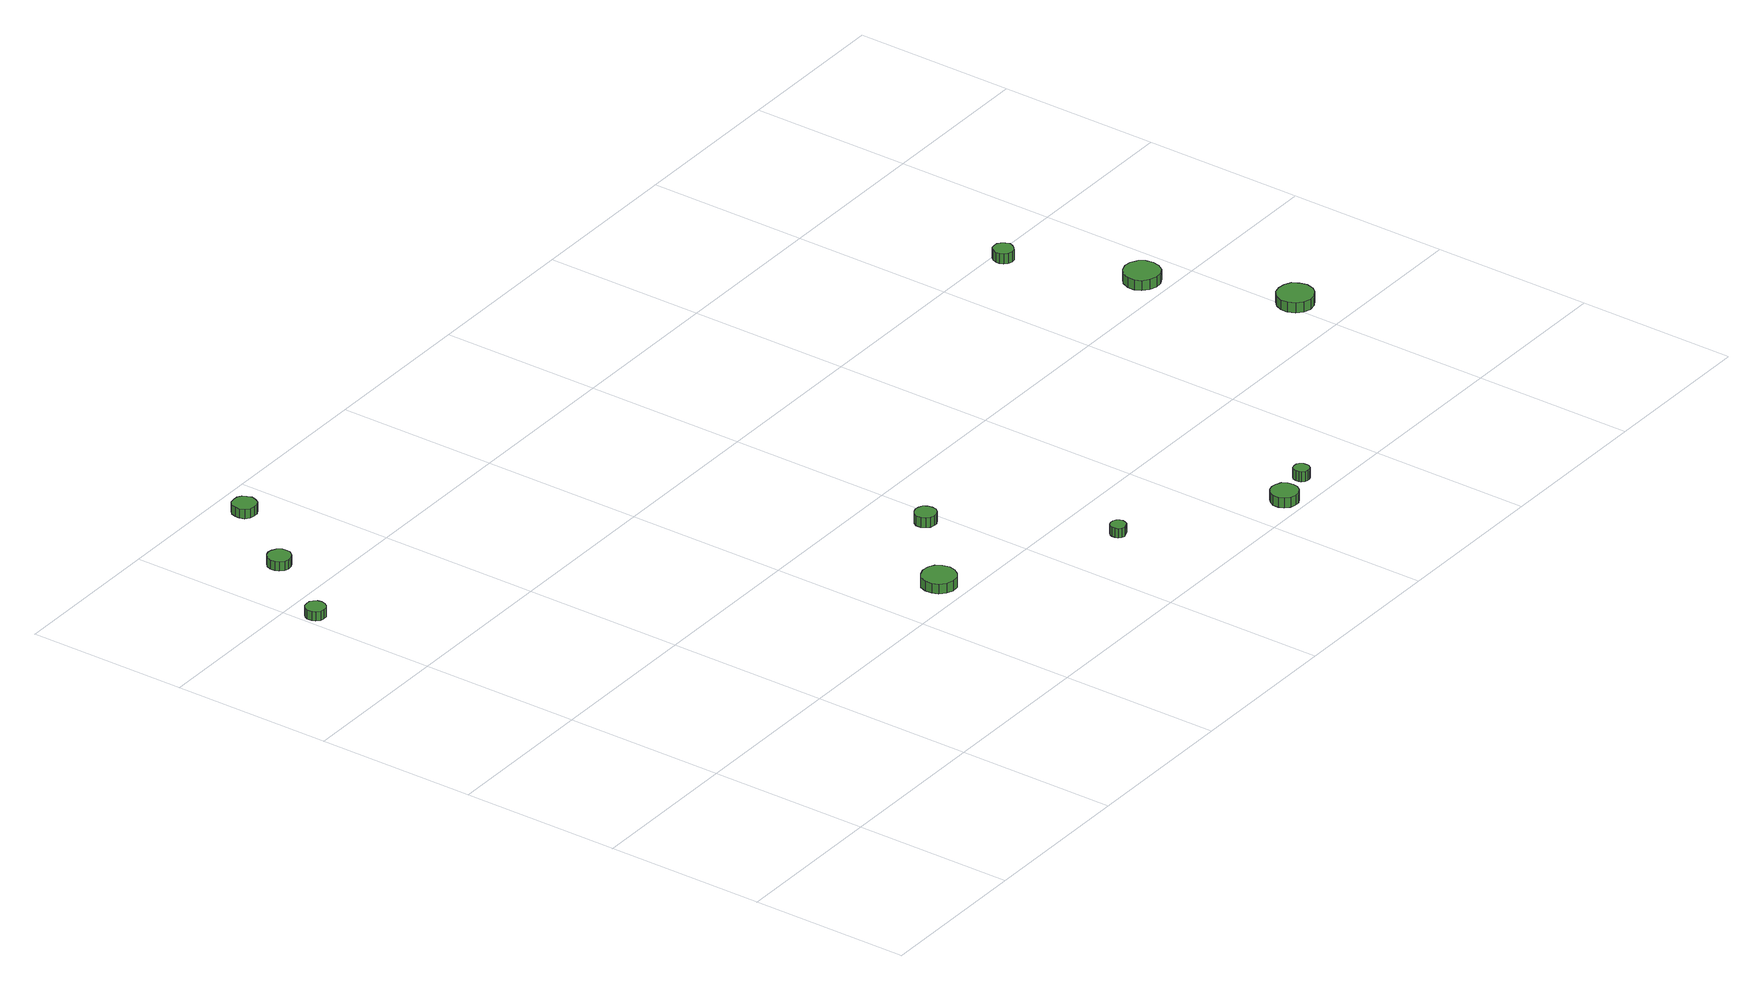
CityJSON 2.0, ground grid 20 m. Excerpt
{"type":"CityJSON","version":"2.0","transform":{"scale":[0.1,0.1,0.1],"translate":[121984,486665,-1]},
"CityObjects":{
"tree1":{"type":"SolitaryVegetationObject","attributes":{"function":"something"},"geometry":[{"type":"MultiSurface","lod":"1","boundaries":[[[0,1,2,3,4,5,6,7,8,9,10,11,12,13,14]],[[15,16,17,18,19,20,21,22,23,24,25,26,27,28,29]],[[0,29,28,1]],[[1,28,27,2]],[[2,27,26,3]],[[3,26,25,4]],[[4,25,24,5]],[[5,24,23,6]],[[6,23,22,7]],[[7,22,21,8]],[[8,21,20,9]],[[9,20,19,10]],[[10,19,18,11]],[[11,18,17,12]],[[12,17,16,13]],[[13,16,15,14]],[[14,15,29,0]]]}]},
"tree2":{"type":"SolitaryVegetationObject","attributes":{"function":"something"},"geometry":[{"type":"MultiSurface","lod":"1","boundaries":[[[30,31,32,33,34,35,36,37,38,39,40,41,42,43,44]],[[45,46,47,48,49,50,51,52,53,54,55,56,57,58,59]],[[30,59,58,31]],[[31,58,57,32]],[[32,57,56,33]],[[33,56,55,34]],[[34,55,54,35]],[[35,54,53,36]],[[36,53,52,37]],[[37,52,51,38]],[[38,51,50,39]],[[39,50,49,40]],[[40,49,48,41]],[[41,48,47,42]],[[42,47,46,43]],[[43,46,45,44]],[[44,45,59,30]]]}]},
"tree3":{"type":"SolitaryVegetationObject","attributes":{"function":"something"},"geometry":[{"type":"MultiSurface","lod":"1","boundaries":[[[60,61,62,63,64,65,66,67,68,69,70,71,72,73,74]],[[75,76,77,78,79,80,81,82,83,84,85,86,87,88,89]],[[60,89,88,61]],[[61,88,87,62]],[[62,87,86,63]],[[63,86,85,64]],[[64,85,84,65]],[[65,84,83,66]],[[66,83,82,67]],[[67,82,81,68]],[[68,81,80,69]],[[69,80,79,70]],[[70,79,78,71]],[[71,78,77,72]],[[72,77,76,73]],[[73,76,75,74]],[[74,75,89,60]]]}]},
"tree4":{"type":"SolitaryVegetationObject","attributes":{"function":"something"},"geometry":[{"type":"MultiSurface","lod":"1","boundaries":[[[90,91,92,93,94,95,96,97,98,99,100,101,102,103,104]],[[105,106,107,108,109,110,111,112,113,114,115,116,117,118,119]],[[90,119,118,91]],[[91,118,117,92]],[[92,117,116,93]],[[93,116,115,94]],[[94,115,114,95]],[[95,114,113,96]],[[96,113,112,97]],[[97,112,111,98]],[[98,111,110,99]],[[99,110,109,100]],[[100,109,108,101]],[[101,108,107,102]],[[102,107,106,103]],[[103,106,105,104]],[[104,105,119,90]]]}]},
"tree5":{"type":"SolitaryVegetationObject","attributes":{"function":"something"},"geometry":[{"type":"MultiSurface","lod":"1","boundaries":[[[120,121,122,123,124,125,126,127,128,129,130,131,132,133,134]],[[135,136,137,138,139,140,141,142,143,144,145,146,147,148,149]],[[120,149,148,121]],[[121,148,147,122]],[[122,147,146,123]],[[123,146,145,124]],[[124,145,144,125]],[[125,144,143,126]],[[126,143,142,127]],[[127,142,141,128]],[[128,141,140,129]],[[129,140,139,130]],[[130,139,138,131]],[[131,138,137,132]],[[132,137,136,133]],[[133,136,135,134]],[[134,135,149,120]]]}]},
"tree6":{"type":"SolitaryVegetationObject","attributes":{"function":"something"},"geometry":[{"type":"MultiSurface","lod":"1","boundaries":[[[150,151,152,153,154,155,156,157,158,159,160,161,162,163,164]],[[165,166,167,168,169,170,171,172,173,174,175,176,177,178,179]],[[150,179,178,151]],[[151,178,177,152]],[[152,177,176,153]],[[153,176,175,154]],[[154,175,174,155]],[[155,174,173,156]],[[156,173,172,157]],[[157,172,171,158]],[[158,171,170,159]],[[159,170,169,160]],[[160,169,168,161]],[[161,168,167,162]],[[162,167,166,163]],[[163,166,165,164]],[[164,165,179,150]]]}]},
"tree7":{"type":"SolitaryVegetationObject","attributes":{"function":"something"},"geometry":[{"type":"MultiSurface","lod":"1","boundaries":[[[180,181,182,183,184,185,186,187,188,189,190,191,192,193,194]],[[195,196,197,198,199,200,201,202,203,204,205,206,207,208,209]],[[180,209,208,181]],[[181,208,207,182]],[[182,207,206,183]],[[183,206,205,184]],[[184,205,204,185]],[[185,204,203,186]],[[186,203,202,187]],[[187,202,201,188]],[[188,201,200,189]],[[189,200,199,190]],[[190,199,198,191]],[[191,198,197,192]],[[192,197,196,193]],[[193,196,195,194]],[[194,195,209,180]]]}]},
"tree8":{"type":"SolitaryVegetationObject","attributes":{"function":"something"},"geometry":[{"type":"MultiSurface","lod":"1","boundaries":[[[210,211,212,213,214,215,216,217,218,219,220,221,222,223,224]],[[225,226,227,228,229,230,231,232,233,234,235,236,237,238,239]],[[210,239,238,211]],[[211,238,237,212]],[[212,237,236,213]],[[213,236,235,214]],[[214,235,234,215]],[[215,234,233,216]],[[216,233,232,217]],[[217,232,231,218]],[[218,231,230,219]],[[219,230,229,220]],[[220,229,228,221]],[[221,228,227,222]],[[222,227,226,223]],[[223,226,225,224]],[[224,225,239,210]]]}]},
"tree9":{"type":"SolitaryVegetationObject","attributes":{"function":"something"},"geometry":[{"type":"MultiSurface","lod":"1","boundaries":[[[240,241,242,243,244,245,246,247,248,249,250,251,252,253,254]],[[255,256,257,258,259,260,261,262,263,264,265,266,267,268,269]],[[240,269,268,241]],[[241,268,267,242]],[[242,267,266,243]],[[243,266,265,244]],[[244,265,264,245]],[[245,264,263,246]],[[246,263,262,247]],[[247,262,261,248]],[[248,261,260,249]],[[249,260,259,250]],[[250,259,258,251]],[[251,258,257,252]],[[252,257,256,253]],[[253,256,255,254]],[[254,255,269,240]]]}]},
"tree10":{"type":"SolitaryVegetationObject","attributes":{"function":"something"},"geometry":[{"type":"MultiSurface","lod":"1","boundaries":[[[270,271,272,273,274,275,276,277,278,279,280,281,282,283,284]],[[285,286,287,288,289,290,291,292,293,294,295,296,297,298,299]],[[270,299,298,271]],[[271,298,297,272]],[[272,297,296,273]],[[273,296,295,274]],[[274,295,294,275]],[[275,294,293,276]],[[276,293,292,277]],[[277,292,291,278]],[[278,291,290,279]],[[279,290,289,280]],[[280,289,288,281]],[[281,288,287,282]],[[282,287,286,283]],[[283,286,285,284]],[[284,285,299,270]]]}]},
"tree11":{"type":"SolitaryVegetationObject","attributes":{"function":"something"},"geometry":[{"type":"MultiSurface","lod":"1","boundaries":[[[300,301,302,303,304,305,306,307,308,309,310,311,312,313,314]],[[315,316,317,318,319,320,321,322,323,324,325,326,327,328,329]],[[300,329,328,301]],[[301,328,327,302]],[[302,327,326,303]],[[303,326,325,304]],[[304,325,324,305]],[[305,324,323,306]],[[306,323,322,307]],[[307,322,321,308]],[[308,321,320,309]],[[309,320,319,310]],[[310,319,318,311]],[[311,318,317,312]],[[312,317,316,313]],[[313,316,315,314]],[[314,315,329,300]]]}]}
},
"vertices":[
[30,767,19],[29,772,19],[26,776,19],[22,779,19],[17,779,19],[12,778,19],[8,774,19],[6,770,19],[6,764,19],[8,760,19],[12,756,19],[17,755,19],[22,755,19],[26,758,19],[29,762,19],[29,762,7],[26,758,7],[22,755,7],[17,755,7],[12,756,7],[8,760,7],[6,764,7],[6,770,7],[8,774,7],[12,778,7],[17,779,7],[22,779,7],[26,776,7],[29,772,7],[30,767,7],
[98,864,19],[97,870,19],[93,875,19],[88,878,19],[82,879,19],[77,877,19],[72,873,19],[70,867,19],[70,861,19],[72,856,19],[77,852,19],[82,850,19],[88,851,19],[93,854,19],[97,859,19],[97,859,7],[93,854,7],[88,851,7],[82,850,7],[77,852,7],[72,856,7],[70,861,7],[70,867,7],[72,873,7],[77,877,7],[82,879,7],[88,878,7],[93,875,7],[97,870,7],[98,864,7],
[169,963,19],[167,969,19],[164,974,19],[159,977,19],[153,977,19],[147,976,19],[142,972,19],[140,966,19],[140,960,19],[142,954,19],[147,950,19],[153,949,19],[159,949,19],[164,952,19],[167,957,19],[167,957,7],[164,952,7],[159,949,7],[153,949,7],[147,950,7],[142,954,7],[140,960,7],[140,966,7],[142,972,7],[147,976,7],[153,977,7],[159,977,7],[164,974,7],[167,969,7],[169,963,7],
[499,233,22],[497,242,22],[492,249,22],[485,253,22],[476,254,22],[468,251,22],[461,246,22],[458,238,22],[458,229,22],[461,221,22],[468,215,22],[476,212,22],[485,213,22],[492,218,22],[497,225,22],[497,225,9],[492,218,9],[485,213,9],[476,212,9],[468,215,9],[461,221,9],[458,229,9],[458,238,9],[461,246,9],[468,251,9],[476,254,9],[485,253,9],[492,249,9],[497,242,9],[499,233,9],
[593,325,22],[592,330,22],[589,335,22],[584,337,22],[579,338,22],[574,336,22],[570,333,22],[567,328,22],[567,322,22],[570,317,22],[574,313,22],[579,312,22],[584,312,22],[589,315,22],[592,319,22],[592,319,9],[589,315,9],[584,312,9],[579,312,9],[574,313,9],[570,317,9],[567,322,9],[567,328,9],[570,333,9],[574,336,9],[579,338,9],[584,337,9],[589,335,9],[592,330,9],[593,325,9],
[693,132,23],[692,136,23],[690,139,23],[686,141,23],[682,141,23],[678,140,23],[675,137,23],[674,134,23],[674,130,23],[675,126,23],[678,123,23],[682,122,23],[686,123,23],[690,125,23],[692,128,23],[692,128,11],[690,125,11],[686,123,11],[682,122,11],[678,123,11],[675,126,11],[674,130,11],[674,134,11],[675,137,11],[678,140,11],[682,141,11],[686,141,11],[690,139,11],[692,136,11],[693,132,11],
[866,20,25],[865,27,25],[861,33,25],[854,36,25],[848,37,25],[841,35,25],[836,30,25],[833,24,25],[833,17,25],[836,11,25],[841,6,25],[848,4,25],[854,4,25],[861,8,25],[865,14,25],[865,14,12],[861,8,12],[854,4,12],[848,4,12],[841,6,12],[836,11,12],[833,17,12],[833,24,12],[836,30,12],[841,35,12],[848,37,12],[854,36,12],[861,33,12],[865,27,12],[866,20,12],
[911,34,24],[911,38,24],[908,42,24],[905,44,24],[901,44,24],[897,43,24],[894,40,24],[893,36,24],[893,32,24],[894,29,24],[897,26,24],[901,25,24],[905,25,24],[908,27,24],[911,31,24],[911,31,11],[908,27,11],[905,25,11],[901,25,11],[897,26,11],[894,29,11],[893,32,11],[893,36,11],[894,40,11],[897,43,11],[901,44,11],[905,44,11],[908,42,11],[911,38,11],[911,34,11],
[1103,582,27],[1101,587,27],[1098,591,27],[1094,594,27],[1089,594,27],[1084,593,27],[1080,589,27],[1078,584,27],[1078,579,27],[1080,574,27],[1084,571,27],[1089,569,27],[1094,570,27],[1098,573,27],[1101,577,27],[1101,577,14],[1098,573,14],[1094,570,14],[1089,569,14],[1084,571,14],[1080,574,14],[1078,579,14],[1078,584,14],[1080,589,14],[1084,593,14],[1089,594,14],[1094,594,14],[1098,591,14],[1101,587,14],[1103,582,14],
[1165,428,26],[1163,437,26],[1158,444,26],[1150,449,26],[1141,450,26],[1132,447,26],[1125,441,26],[1121,432,26],[1121,423,26],[1125,415,26],[1132,409,26],[1141,406,26],[1150,407,26],[1158,411,26],[1163,419,26],[1163,419,13],[1158,411,13],[1150,407,13],[1141,406,13],[1132,409,13],[1125,415,13],[1121,423,13],[1121,432,13],[1125,441,13],[1132,447,13],[1141,450,13],[1150,449,13],[1158,444,13],[1163,437,13],[1165,428,13],
[1225,258,27],[1223,267,27],[1218,275,27],[1210,279,27],[1201,280,27],[1192,278,27],[1185,271,27],[1181,263,27],[1181,254,27],[1185,245,27],[1192,239,27],[1201,236,27],[1210,237,27],[1218,242,27],[1223,249,27],[1223,249,14],[1218,242,14],[1210,237,14],[1201,236,14],[1192,239,14],[1185,245,14],[1181,254,14],[1181,263,14],[1185,271,14],[1192,278,14],[1201,280,14],[1210,279,14],[1218,275,14],[1223,267,14],[1225,258,14]
]}
